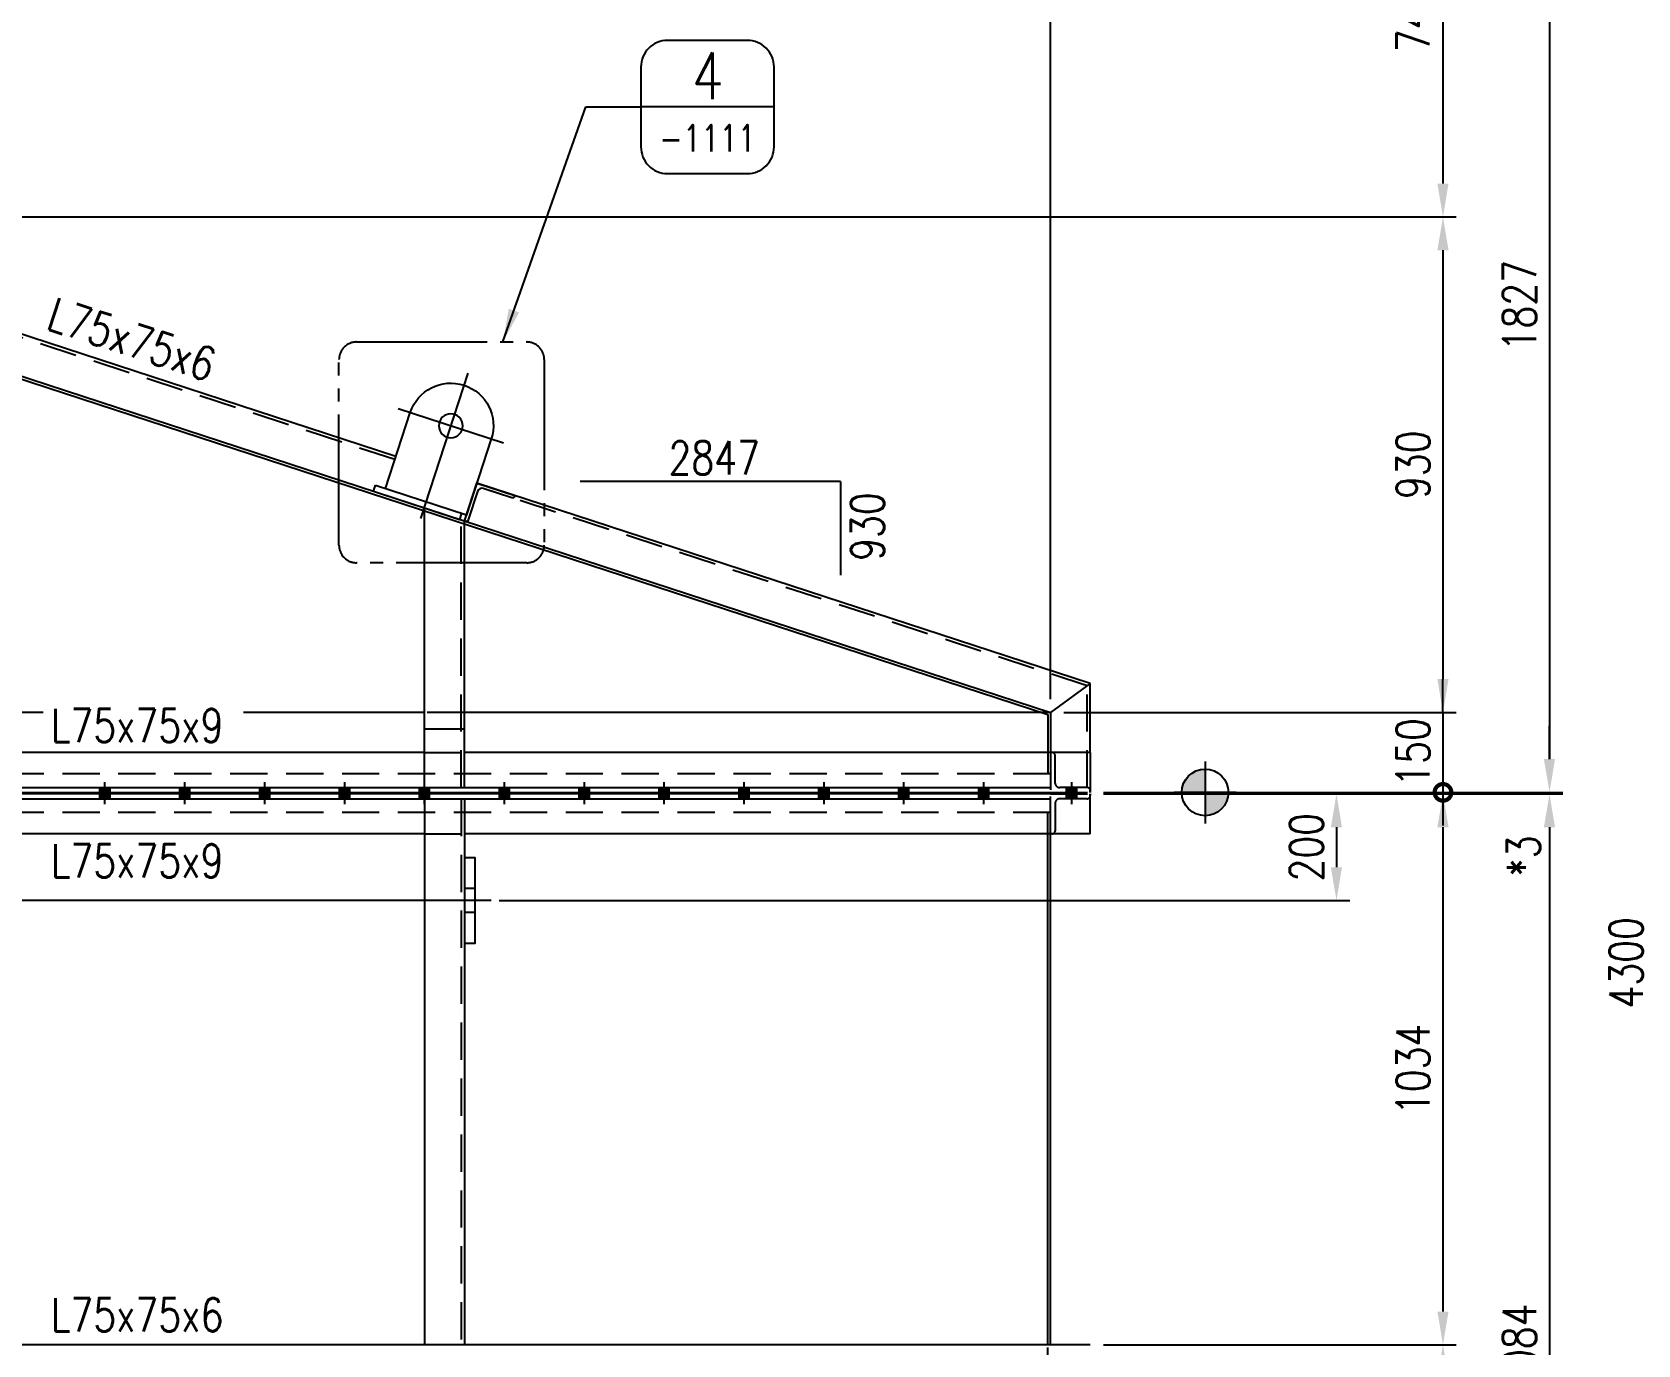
# Model space of a CAD drawing. Header units: millimetres. Extents: x 0 to 134087, y -49114 to 20834.
# Drawn here: x 126353 to 129368, y -39022 to -36558 of the extents above; entities that cross this region are included whole.
import ezdxf
from ezdxf.enums import TextEntityAlignment as Align

# ---------------------------------------------------------------- set-up
doc = ezdxf.new("R2010")
doc.units = ezdxf.units.MM
doc.header["$LTSCALE"] = 35
for name, pattern in [('JNK-CENTER', [34, 30, -1.5, 1, -1.5]), ('JNK-HIDDEN', [3, 2, -1]), ('PH2', [15, 10, -1, 1, -1, 1, -1])]:
    doc.linetypes.add(name, pattern=pattern)
for name, color, linetype in [('CEN-R', 1, 'JNK-CENTER'), ('CON-G', 3, 'Continuous'), ('CON-W', 7, 'Continuous'), ('CON-Y', 2, 'Continuous'), ('det', 2, 'PH2'), ('Dim-W', 7, 'Continuous'), ('HID-Y', 2, 'JNK-HIDDEN'), ('STL-OBJT', 7, 'Continuous'), ('TXTD-Y', 2, 'Continuous'), ('TXTN-G', 3, 'Continuous')]:
    doc.layers.add(name, color=color, linetype=linetype)
doc.layers.add('CONT-G', color=3, linetype='Continuous', lineweight=25)
doc.styles.add('SIMPLEX', font='simplex.shx', dxfattribs={"width": 0.8})
doc.dimstyles.new('DIM25', dxfattribs={"dimscale": 25, "dimtxt": 2.5, "dimasz": 2.5, "dimexe": 1, "dimexo": 1, "dimgap": 1, "dimtad": 1, "dimdec": 1, "dimdsep": 46, "dimtxsty": 'SIMPLEX', "dimcen": 0, "dimclrt": 2, "dimazin": 2, "dimtfac": 1, "dimtdec": 1, "dimtix": 1, "dimtmove": 2, "dimatfit": 0, "dimfxl": 0.18, "dimtolj": 1, "dimtzin": 0, "dimarcsym": 0})

# ---------------------------------------------------------------- blocks, each defined once
blk = doc.blocks.new('*D3174')
at = {"layer": 'DEFPOINTS', "color": 0, "transparency": 16777216}
for p in [(128264.9, -35245), (125417.9, -36005.2), (128264.9, -37835.2)]:
    blk.add_point(p, dxfattribs=at)
at = {"layer": 'Dim-W', "color": 0, "lineweight": -2, "transparency": 16777216}
for p, q in [((125417.9, -35980.2), (125417.9, -35220)), ((128264.9, -37810.2), (128264.9, -35220)), ((125480.4, -35245), (128202.4, -35245))]:
    blk.add_line(p, q, dxfattribs=at)
at = {"layer": 'Dim-W', "color": 0, "transparency": 16777216}
for points in [[(125480.4, -35234.6), (125480.4, -35255.4), (125417.9, -35245)], [(128202.4, -35234.6), (128202.4, -35255.4), (128264.9, -35245)]]:
    blk.add_solid(points, dxfattribs=at)
at = {"layer": 'Dim-W', "color": 2, "transparency": 16777216, "insert": (126841.4, -35188.7), "char_height": 62.5, "attachment_point": 5, "style": 'SIMPLEX', "bg_fill": 3, "box_fill_scale": 1.1, "bg_fill_color": 256, "bg_fill_true_color": 13158600, "bg_fill_transparency": 0}
blk.add_mtext('\\A1;2847', dxfattribs=at)
blk = doc.blocks.new('*D3176')
at = {"layer": 'DEFPOINTS', "color": 0, "transparency": 16777216}
for p in [(125492.9, -36158.2), (125417.9, -36905.2), (129002, -36905.2)]:
    blk.add_point(p, dxfattribs=at)
at = {"layer": 'Dim-W', "color": 0, "lineweight": -2, "transparency": 16777216}
for p, q in [((125517.9, -36158.2), (129027, -36158.2)), ((129002, -36220.7), (129002, -36842.7)), ((125442.9, -36905.2), (129027, -36905.2))]:
    blk.add_line(p, q, dxfattribs=at)
at = {"layer": 'Dim-W', "color": 0, "transparency": 16777216}
for points in [[(128991.5, -36220.7), (129012.4, -36220.7), (129002, -36158.2)], [(128991.5, -36842.7), (129012.4, -36842.7), (129002, -36905.2)]]:
    blk.add_solid(points, dxfattribs=at)
at = {"layer": 'Dim-W', "color": 2, "transparency": 16777216, "insert": (128945.7, -36531.7), "char_height": 62.5, "attachment_point": 5, "rotation": 90, "style": 'SIMPLEX', "bg_fill": 3, "box_fill_scale": 1.1, "bg_fill_color": 256, "bg_fill_true_color": 13158600, "bg_fill_transparency": 0}
blk.add_mtext('\\A1;747', dxfattribs=at)
blk = doc.blocks.new('*D3177')
at = {"layer": 'DEFPOINTS', "color": 0, "transparency": 16777216}
for p in [(125417.9, -36905.2), (128264.9, -37835.2), (129002, -37835.2)]:
    blk.add_point(p, dxfattribs=at)
at = {"layer": 'Dim-W', "color": 0, "lineweight": -2, "transparency": 16777216}
for p, q in [((125442.9, -36905.2), (129027, -36905.2)), ((129002, -36967.7), (129002, -37772.7)), ((128289.9, -37835.2), (129027, -37835.2))]:
    blk.add_line(p, q, dxfattribs=at)
at = {"layer": 'Dim-W', "color": 0, "transparency": 16777216}
for points in [[(128991.5, -36967.7), (129012.4, -36967.7), (129002, -36905.2)], [(128991.5, -37772.7), (129012.4, -37772.7), (129002, -37835.2)]]:
    blk.add_solid(points, dxfattribs=at)
at = {"layer": 'Dim-W', "color": 2, "transparency": 16777216, "insert": (128945.7, -37370.2), "char_height": 62.5, "attachment_point": 5, "rotation": 90, "style": 'SIMPLEX', "bg_fill": 3, "box_fill_scale": 1.1, "bg_fill_color": 256, "bg_fill_true_color": 13158600, "bg_fill_transparency": 0}
blk.add_mtext('\\A1;930', dxfattribs=at)
blk = doc.blocks.new('*D3178')
at = {"layer": 'DEFPOINTS', "color": 0, "transparency": 16777216}
for p in [(125492.9, -36158.2), (128339.9, -37985.2), (129202, -37985.2)]:
    blk.add_point(p, dxfattribs=at)
at = {"layer": 'Dim-W', "color": 0, "lineweight": -2, "transparency": 16777216}
for p, q in [((125517.9, -36158.2), (129227, -36158.2)), ((129202, -36220.7), (129202, -37922.7)), ((128364.9, -37985.2), (129227, -37985.2))]:
    blk.add_line(p, q, dxfattribs=at)
at = {"layer": 'Dim-W', "color": 0, "transparency": 16777216}
for points in [[(129191.5, -36220.7), (129212.4, -36220.7), (129202, -36158.2)], [(129191.5, -37922.7), (129212.4, -37922.7), (129202, -37985.2)]]:
    blk.add_solid(points, dxfattribs=at)
at = {"layer": 'Dim-W', "color": 2, "transparency": 16777216, "insert": (129145.7, -37071.7), "char_height": 62.5, "attachment_point": 5, "rotation": 90, "style": 'SIMPLEX', "bg_fill": 3, "box_fill_scale": 1.1, "bg_fill_color": 256, "bg_fill_true_color": 13158600, "bg_fill_transparency": 0}
blk.add_mtext('\\A1;1827', dxfattribs=at)
blk = doc.blocks.new('*D3179')
at = {"layer": 'DEFPOINTS', "color": 0, "transparency": 16777216}
for p in [(128339.9, -37988.2), (128354.9, -40072.2), (129202, -40072.2)]:
    blk.add_point(p, dxfattribs=at)
at = {"layer": 'Dim-W', "color": 0, "lineweight": -2, "transparency": 16777216}
for p, q in [((128364.9, -37988.2), (129227, -37988.2)), ((129202, -38050.7), (129202, -40009.7)), ((128379.9, -40072.2), (129227, -40072.2))]:
    blk.add_line(p, q, dxfattribs=at)
at = {"layer": 'Dim-W', "color": 0, "transparency": 16777216}
for points in [[(129191.5, -38050.7), (129212.4, -38050.7), (129202, -37988.2)], [(129191.5, -40009.7), (129212.4, -40009.7), (129202, -40072.2)]]:
    blk.add_solid(points, dxfattribs=at)
at = {"layer": 'Dim-W', "color": 2, "transparency": 16777216, "insert": (129145.7, -39030.2), "char_height": 62.5, "attachment_point": 5, "rotation": 90, "style": 'SIMPLEX', "bg_fill": 3, "box_fill_scale": 1.1, "bg_fill_color": 256, "bg_fill_true_color": 13158600, "bg_fill_transparency": 0}
blk.add_mtext('\\A1;2084', dxfattribs=at)
blk = doc.blocks.new('*D3182')
at = {"layer": 'DEFPOINTS', "color": 0, "transparency": 16777216}
for p in [(125492.9, -36155.2), (128364.9, -40455.2), (129402, -40455.2)]:
    blk.add_point(p, dxfattribs=at)
at = {"layer": 'Dim-W', "color": 0, "lineweight": -2, "transparency": 16777216}
for p, q in [((125517.9, -36155.2), (129427, -36155.2)), ((129402, -36217.7), (129402, -40392.7)), ((128389.9, -40455.2), (129427, -40455.2))]:
    blk.add_line(p, q, dxfattribs=at)
at = {"layer": 'Dim-W', "color": 0, "transparency": 16777216}
for points in [[(129391.5, -36217.7), (129412.4, -36217.7), (129402, -36155.2)], [(129391.5, -40392.7), (129412.4, -40392.7), (129402, -40455.2)]]:
    blk.add_solid(points, dxfattribs=at)
at = {"layer": 'Dim-W', "color": 2, "transparency": 16777216, "insert": (129345.7, -38305.2), "char_height": 62.5, "attachment_point": 5, "rotation": 90, "style": 'SIMPLEX', "bg_fill": 3, "box_fill_scale": 1.1, "bg_fill_color": 256, "bg_fill_true_color": 13158600, "bg_fill_transparency": 0}
blk.add_mtext('\\A1;4300', dxfattribs=at)
blk = doc.blocks.new('*D3183')
at = {"layer": 'DEFPOINTS', "color": 0, "transparency": 16777216}
for p in [(129202, -37985.2), (129202, -37985.2), (129202, -37988.2)]:
    blk.add_point(p, dxfattribs=at)
at = {"layer": 'Dim-W', "color": 0, "lineweight": -2, "transparency": 16777216}
for p, q in [((129202, -37922.7), (129202, -37860.2)), ((129202, -37988.2), (129202, -37985.2)), ((129202, -38050.7), (129202, -38113.2))]:
    blk.add_line(p, q, dxfattribs=at)
at = {"layer": 'Dim-W', "color": 0, "transparency": 16777216}
blk.add_solid([(129191.5, -37922.7), (129212.4, -37922.7), (129202, -37985.2)], dxfattribs=at)
at = {"layer": 'Dim-W', "color": 2, "transparency": 16777216, "insert": (129153.2, -38104.6), "char_height": 62.5, "attachment_point": 5, "rotation": 90, "style": 'SIMPLEX', "bg_fill": 3, "box_fill_scale": 1.1, "bg_fill_color": 256, "bg_fill_true_color": 13158600, "bg_fill_transparency": 0}
blk.add_mtext('\\A1;*3', dxfattribs=at)
at = {"layer": 'Dim-W', "color": 0, "transparency": 16777216}
blk.add_solid([(129191.5, -38050.7), (129212.4, -38050.7), (129202, -37988.2)], dxfattribs=at)
blk = doc.blocks.new('FS-MARK')
h = blk.add_hatch(color=256)
edge = h.paths.add_edge_path()
edge.add_arc((0, 0), 1.75, 90, 180)
edge.add_line((-1.75, 0), (0, 0))
edge.add_line((0, 0), (0, 1.75))
h = blk.add_hatch(color=256)
edge = h.paths.add_edge_path()
edge.add_line((0, 0), (0, -1.75))
edge.add_arc((0, 0), 1.75, 270, 360)
edge.add_line((1.75, 0), (0, 0))
for p, q in [((0, 2.33), (0, -2.33)), ((2.33, 0), (-2.33, 0))]:
    blk.add_line(p, q)
blk.add_circle((0, 0), 1.75)
at = {"layer": 'CON-Y', "style": 'SIMPLEX', "width": 0.8}
blk.add_attdef('F.S.', (3.19, 1), '', height=2.5, dxfattribs=at)
blk = doc.blocks.new('*D3184')
at = {"layer": 'DEFPOINTS', "color": 0, "transparency": 16777216}
for p in [(128339.9, -37988.2), (127204.9, -38188.2), (128802, -38188.2)]:
    blk.add_point(p, dxfattribs=at)
at = {"layer": 'Dim-W', "color": 0, "lineweight": -2, "transparency": 16777216}
for p, q in [((128364.9, -37988.2), (128827, -37988.2)), ((128802, -38050.7), (128802, -38125.7)), ((127229.9, -38188.2), (128827, -38188.2))]:
    blk.add_line(p, q, dxfattribs=at)
at = {"layer": 'Dim-W', "color": 0, "transparency": 16777216}
for points in [[(128791.5, -38050.7), (128812.4, -38050.7), (128802, -37988.2)], [(128791.5, -38125.7), (128812.4, -38125.7), (128802, -38188.2)]]:
    blk.add_solid(points, dxfattribs=at)
at = {"layer": 'Dim-W', "color": 2, "transparency": 16777216, "insert": (128745.7, -38088.2), "char_height": 62.5, "attachment_point": 5, "rotation": 90, "style": 'SIMPLEX', "bg_fill": 3, "box_fill_scale": 1.1, "bg_fill_color": 256, "bg_fill_true_color": 13158600, "bg_fill_transparency": 0}
blk.add_mtext('\\A1;200', dxfattribs=at)
blk = doc.blocks.new('det-tag')
at = {"layer": 'CON-Y'}
blk.add_line((5, 0), (-5, 0), dxfattribs=at)
blk.add_lwpolyline([(-3, -5), (3, -5, 0.414214), (5, -3), (5, 3, 0.414214), (3, 5), (-3, 5, 0.414214), (-5, 3), (-5, -3, 0.414214)], format="xyb", close=True, dxfattribs=at)
at = {"layer": 'CON-G', "style": 'SIMPLEX', "width": 0.8}
blk.add_attdef('TAG', text='', height=3.5, dxfattribs=at).set_placement((0.02, 0.58), align=Align.CENTER)
at = {"layer": 'CON-Y', "style": 'SIMPLEX', "width": 0.8}
blk.add_attdef('-8888', text='', height=2, dxfattribs=at).set_placement((0, -3.34), align=Align.CENTER)
blk = doc.blocks.new('A$C4895520B')
at = {"layer": 'CEN-R'}
for p, q in [((0, 254), (0, -33.4)), ((104, 150), (-104, 150))]:
    blk.add_line(p, q, dxfattribs=at)
at = {"layer": 'CON-G'}
for p, q in [((-80, 150), (-80, 0)), ((80, 0), (80, 150)), ((99.9, 0), (-80, 0)), ((99.9, -12), (99.9, 0)), ((-70, 0), (-70, -12)), ((99.9, -12), (-70, -12))]:
    blk.add_line(p, q, dxfattribs=at)
blk.add_circle((0, 150), 22.5, dxfattribs=at)
blk.add_arc((0, 150), 80, 0, 180, dxfattribs=at)
blk = doc.blocks.new('_DotSmall')
at = {"color": 0, "linetype": 'ByBlock', "const_width": 0.5}
blk.add_lwpolyline([(-0.0625, 0, 1), (0.0625, 0, 1)], format="xyb", close=True, dxfattribs=at)
blk = doc.blocks.new('*D3142')
at = {"layer": 'DEFPOINTS', "color": 0, "transparency": 16777216}
for p in [(129002, -37835.2), (128339.9, -37985.2), (129002, -37985.2)]:
    blk.add_point(p, dxfattribs=at)
at = {"layer": 'Dim-W', "color": 0, "lineweight": -2, "transparency": 16777216}
for p, q in [((129002, -37835.2), (129002, -37772.7)), ((129002, -37835.2), (129002, -37985.2)), ((128364.9, -37985.2), (129027, -37985.2)), ((129002, -37985.2), (129002, -38047.7))]:
    blk.add_line(p, q, dxfattribs=at)
at = {"layer": 'Dim-W', "color": 0, "lineweight": -2, "transparency": 16777216, "xscale": 62.5, "yscale": 62.5, "zscale": 62.5, "rotation": 90}
blk.add_blockref('_DotSmall', (129002, -37985.2), dxfattribs=at)
at = {"layer": 'Dim-W', "color": 2, "transparency": 16777216, "insert": (128945.7, -37910.2), "char_height": 62.5, "attachment_point": 5, "rotation": 90, "style": 'SIMPLEX'}
blk.add_mtext('\\A1;150', dxfattribs=at)
blk = doc.blocks.new('_None')
blk = doc.blocks.new('*D3150')
at = {"layer": 'DEFPOINTS', "color": 0, "transparency": 16777216}
for p in [(128339.9, -37988.2), (128339.9, -39022.2), (129002, -39022.2)]:
    blk.add_point(p, dxfattribs=at)
at = {"layer": 'Dim-W', "color": 0, "lineweight": -2, "transparency": 16777216}
for p, q in [((128364.9, -37988.2), (129027, -37988.2)), ((129002, -38050.7), (129002, -38959.7)), ((128364.9, -39022.2), (129027, -39022.2))]:
    blk.add_line(p, q, dxfattribs=at)
at = {"layer": 'Dim-W', "color": 0, "transparency": 16777216}
for points in [[(128991.5, -38050.7), (129012.4, -38050.7), (129002, -37988.2)], [(128991.5, -38959.7), (129012.4, -38959.7), (129002, -39022.2)]]:
    blk.add_solid(points, dxfattribs=at)
at = {"layer": 'Dim-W', "color": 2, "transparency": 16777216, "insert": (128945.7, -38505.2), "char_height": 62.5, "attachment_point": 5, "rotation": 90, "style": 'SIMPLEX', "bg_fill": 3, "box_fill_scale": 1.1, "bg_fill_color": 256, "bg_fill_true_color": 13158600, "bg_fill_transparency": 0}
blk.add_mtext('\\A1;1034', dxfattribs=at)
blk = doc.blocks.new('*D3151')
at = {"layer": 'DEFPOINTS', "color": 0, "transparency": 16777216}
for p in [(128339.9, -39022.2), (128354.9, -40072.2), (129002, -40072.2)]:
    blk.add_point(p, dxfattribs=at)
at = {"layer": 'Dim-W', "color": 0, "lineweight": -2, "transparency": 16777216}
for p, q in [((128364.9, -39022.2), (129027, -39022.2)), ((129002, -39084.7), (129002, -40009.7)), ((128379.9, -40072.2), (129027, -40072.2))]:
    blk.add_line(p, q, dxfattribs=at)
at = {"layer": 'Dim-W', "color": 0, "transparency": 16777216}
for points in [[(128991.5, -39084.7), (129012.4, -39084.7), (129002, -39022.2)], [(128991.5, -40009.7), (129012.4, -40009.7), (129002, -40072.2)]]:
    blk.add_solid(points, dxfattribs=at)
at = {"layer": 'Dim-W', "color": 2, "transparency": 16777216, "insert": (128945.7, -39547.2), "char_height": 62.5, "attachment_point": 5, "rotation": 90, "style": 'SIMPLEX', "bg_fill": 3, "box_fill_scale": 1.1, "bg_fill_color": 256, "bg_fill_true_color": 13158600, "bg_fill_transparency": 0}
blk.add_mtext('\\A1;1050', dxfattribs=at)

msp = doc.modelspace()

# ---------------------------------------------------------------- hatches: boundary and pattern name
at = {"layer": 'CON-W'}
h = msp.add_hatch(color=256, dxfattribs=at)
h.paths.add_polyline_path([(126480.3544, -37976.2481), (126499.3544, -37976.2481), (126499.3544, -37985.2481), (126480.3544, -37985.2481)])
h.paths.add_polyline_path([(126480.3544, -37988.2481), (126499.3544, -37988.2481), (126499.3544, -37997.2481), (126480.3544, -37997.2481)])
h = msp.add_hatch(color=256, dxfattribs=at)
h.paths.add_polyline_path([(126630.3544, -37976.2481), (126649.3544, -37976.2481), (126649.3544, -37985.2481), (126630.3544, -37985.2481)])
h.paths.add_polyline_path([(126630.3544, -37988.2481), (126649.3544, -37988.2481), (126649.3544, -37997.2481), (126630.3544, -37997.2481)])
h = msp.add_hatch(color=256, dxfattribs=at)
h.paths.add_polyline_path([(126780.3544, -37976.2481), (126799.3544, -37976.2481), (126799.3544, -37985.2481), (126780.3544, -37985.2481)])
h.paths.add_polyline_path([(126780.3544, -37988.2481), (126799.3544, -37988.2481), (126799.3544, -37997.2481), (126780.3544, -37997.2481)])
h = msp.add_hatch(color=256, dxfattribs=at)
h.paths.add_polyline_path([(126930.3544, -37976.2481), (126949.3544, -37976.2481), (126949.3544, -37985.2481), (126930.3544, -37985.2481)])
h.paths.add_polyline_path([(126930.3544, -37988.2481), (126949.3544, -37988.2481), (126949.3544, -37997.2481), (126930.3544, -37997.2481)])
h = msp.add_hatch(color=256, dxfattribs=at)
h.paths.add_polyline_path([(127080.3544, -37976.2481), (127099.3544, -37976.2481), (127099.3544, -37985.2481), (127080.3544, -37985.2481)])
h.paths.add_polyline_path([(127080.3544, -37988.2481), (127099.3544, -37988.2481), (127099.3544, -37997.2481), (127080.3544, -37997.2481)])
h = msp.add_hatch(color=256, dxfattribs=at)
h.paths.add_polyline_path([(127230.3544, -37976.2481), (127249.3544, -37976.2481), (127249.3544, -37985.2481), (127230.3544, -37985.2481)])
h.paths.add_polyline_path([(127230.3544, -37988.2481), (127249.3544, -37988.2481), (127249.3544, -37997.2481), (127230.3544, -37997.2481)])
h = msp.add_hatch(color=256, dxfattribs=at)
h.paths.add_polyline_path([(127380.3544, -37976.2481), (127399.3544, -37976.2481), (127399.3544, -37985.2481), (127380.3544, -37985.2481)])
h.paths.add_polyline_path([(127380.3544, -37988.2481), (127399.3544, -37988.2481), (127399.3544, -37997.2481), (127380.3544, -37997.2481)])
h = msp.add_hatch(color=256, dxfattribs=at)
h.paths.add_polyline_path([(127530.3544, -37976.2481), (127549.3544, -37976.2481), (127549.3544, -37985.2481), (127530.3544, -37985.2481)])
h.paths.add_polyline_path([(127530.3544, -37988.2481), (127549.3544, -37988.2481), (127549.3544, -37997.2481), (127530.3544, -37997.2481)])
h = msp.add_hatch(color=256, dxfattribs=at)
h.paths.add_polyline_path([(127680.3544, -37976.2481), (127699.3544, -37976.2481), (127699.3544, -37985.2481), (127680.3544, -37985.2481)])
h.paths.add_polyline_path([(127680.3544, -37988.2481), (127699.3544, -37988.2481), (127699.3544, -37997.2481), (127680.3544, -37997.2481)])
h = msp.add_hatch(color=256, dxfattribs=at)
h.paths.add_polyline_path([(127830.3544, -37976.2481), (127849.3544, -37976.2481), (127849.3544, -37985.2481), (127830.3544, -37985.2481)])
h.paths.add_polyline_path([(127830.3544, -37988.2481), (127849.3544, -37988.2481), (127849.3544, -37997.2481), (127830.3544, -37997.2481)])
h = msp.add_hatch(color=256, dxfattribs=at)
h.paths.add_polyline_path([(127980.3544, -37976.2481), (127999.3544, -37976.2481), (127999.3544, -37985.2481), (127980.3544, -37985.2481)])
h.paths.add_polyline_path([(127980.3544, -37988.2481), (127999.3544, -37988.2481), (127999.3544, -37997.2481), (127980.3544, -37997.2481)])
h = msp.add_hatch(color=256, dxfattribs=at)
h.paths.add_polyline_path([(128130.3544, -37976.2481), (128149.3544, -37976.2481), (128149.3544, -37985.2481), (128130.3544, -37985.2481)])
h.paths.add_polyline_path([(128130.3544, -37988.2481), (128149.3544, -37988.2481), (128149.3544, -37997.2481), (128130.3544, -37997.2481)])
h = msp.add_hatch(color=256, dxfattribs=at)
h.paths.add_polyline_path([(128295.3544, -37976.2481), (128314.3544, -37976.2481), (128314.3544, -37985.2481), (128295.3544, -37985.2481)])
h.paths.add_polyline_path([(128295.3544, -37988.2481), (128314.3544, -37988.2481), (128314.3544, -37997.2481), (128295.3544, -37997.2481)])

# ---------------------------------------------------------------- linework, layer by layer
at = {"layer": 'CEN-R'}
for p, q in [((126489.8544, -38007.2481), (126489.8544, -37966.2481)), ((126639.8544, -38007.2481), (126639.8544, -37966.2481)), ((126789.8544, -38007.2481), (126789.8544, -37966.2481)), ((126939.8544, -38007.2481), (126939.8544, -37966.2481)), ((127089.8544, -38007.2481), (127089.8544, -37966.2481)), ((127239.8544, -38007.2481), (127239.8544, -37966.2481)), ((127389.8544, -38007.2481), (127389.8544, -37966.2481)), ((127539.8544, -38007.2481), (127539.8544, -37966.2481)), ((127689.8544, -38007.2481), (127689.8544, -37966.2481)), ((127839.8544, -38007.2481), (127839.8544, -37966.2481)), ((127989.8544, -38007.2481), (127989.8544, -37966.2481)), ((128139.8544, -38007.2481), (128139.8544, -37966.2481)), ((128304.8544, -38007.2481), (128304.8544, -37966.2481)), ((127204.8544, -38188.2481), (122314.8544, -38188.2481)), ((127214.8544, -38188.2481), (127144.8544, -38188.2481))]:
    msp.add_line(p, q, dxfattribs=at)
at = {"layer": 'CON-G'}
for p, q in [((127089.8544, -37976.2481), (127089.8544, -37451.4231)), ((127164.8544, -37976.2481), (127164.8544, -37475.9225)), ((128339.8544, -37780.8475), (128264.8544, -37835.2481)), ((128339.8544, -37910.2481), (128339.8544, -37780.8475)), ((126373.8871, -37835.2481), (125964.8544, -37835.2481)), ((127089.8544, -37835.2481), (126749.7772, -37835.2481)), ((128264.8544, -37835.2481), (127164.8544, -37835.2481)), ((128259.8544, -37838.8748), (128259.8544, -37910.2481)), ((127089.8544, -37910.2481), (125964.8544, -37910.2481)), ((128339.8544, -37910.2481), (127164.8544, -37910.2481)), ((128339.8544, -37910.2481), (128339.8544, -37985.2481)), ((121264.8544, -37976.2481), (128264.8544, -37976.2481)), ((121264.8544, -37985.2481), (128264.8544, -37985.2481)), ((128264.8544, -37988.2481), (121264.8544, -37988.2481)), ((128158.8354, -37988.2481), (121264.8544, -37988.2481)), ((121264.8544, -37997.2481), (128264.8544, -37997.2481)), ((127089.8544, -37997.2481), (127089.8544, -39022.2481)), ((127164.8544, -37997.2481), (127164.8544, -39022.2481)), ((128339.8544, -38063.2481), (128339.8544, -37988.2481)), ((128264.8544, -39022.2481), (128264.8544, -38023.2481)), ((127089.8544, -38063.2481), (125964.8544, -38063.2481)), ((128339.8544, -38063.2481), (127164.8544, -38063.2481)), ((128259.8544, -39022.2481), (128259.8544, -38063.2481))]:
    msp.add_line(p, q, dxfattribs=at)
msp.add_lwpolyline([(128264.8544, -37835.2481), (128264.8544, -37950.2481)], dxfattribs=at)
msp.add_lwpolyline([(127164.8544, -38108.2481), (127164.8544, -38268.2481), (127184.8544, -38268.2481), (127184.8544, -38108.2481)], close=True, dxfattribs=at)
at = {"layer": 'CONT-G'}
for p, q in [((125412.8544, -36908.8748), (128259.8544, -37838.8748)), ((125417.8544, -36905.2481), (128264.8544, -37835.2481))]:
    msp.add_line(p, q, dxfattribs=at)
at = {"layer": 'HID-Y'}
for p, q in [((127158.8544, -37976.2481), (127158.8544, -37473.9626)), ((128333.8544, -37976.2481), (128333.8544, -37785.1996)), ((127089.8544, -37910.2481), (127164.8544, -37910.2481)), ((128264.8544, -37950.2481), (121264.8544, -37950.2481)), ((126480.3544, -37985.2481), (126480.3544, -37976.2481)), ((126499.3544, -37985.2481), (126499.3544, -37976.2481)), ((126630.3544, -37985.2481), (126630.3544, -37976.2481)), ((126649.3544, -37985.2481), (126649.3544, -37976.2481)), ((126780.3544, -37985.2481), (126780.3544, -37976.2481)), ((126799.3544, -37985.2481), (126799.3544, -37976.2481)), ((126930.3544, -37985.2481), (126930.3544, -37976.2481)), ((126949.3544, -37985.2481), (126949.3544, -37976.2481)), ((127080.3544, -37985.2481), (127080.3544, -37976.2481)), ((127099.3544, -37985.2481), (127099.3544, -37976.2481)), ((127230.3544, -37985.2481), (127230.3544, -37976.2481)), ((127249.3544, -37985.2481), (127249.3544, -37976.2481)), ((127380.3544, -37985.2481), (127380.3544, -37976.2481)), ((127399.3544, -37985.2481), (127399.3544, -37976.2481)), ((127530.3544, -37985.2481), (127530.3544, -37976.2481)), ((127549.3544, -37985.2481), (127549.3544, -37976.2481)), ((127680.3544, -37985.2481), (127680.3544, -37976.2481)), ((127699.3544, -37985.2481), (127699.3544, -37976.2481)), ((127830.3544, -37985.2481), (127830.3544, -37976.2481)), ((127849.3544, -37985.2481), (127849.3544, -37976.2481)), ((127980.3544, -37985.2481), (127980.3544, -37976.2481)), ((127999.3544, -37985.2481), (127999.3544, -37976.2481)), ((128130.3544, -37985.2481), (128130.3544, -37976.2481)), ((128149.3544, -37985.2481), (128149.3544, -37976.2481)), ((128295.3544, -37985.2481), (128295.3544, -37976.2481)), ((128314.3544, -37985.2481), (128314.3544, -37976.2481)), ((126480.3544, -37997.2481), (126480.3544, -37988.2481)), ((126499.3544, -37997.2481), (126499.3544, -37988.2481)), ((126630.3544, -37997.2481), (126630.3544, -37988.2481)), ((126649.3544, -37997.2481), (126649.3544, -37988.2481)), ((126780.3544, -37997.2481), (126780.3544, -37988.2481)), ((126799.3544, -37997.2481), (126799.3544, -37988.2481)), ((126930.3544, -37997.2481), (126930.3544, -37988.2481)), ((126949.3544, -37997.2481), (126949.3544, -37988.2481)), ((127080.3544, -37997.2481), (127080.3544, -37988.2481)), ((127099.3544, -37997.2481), (127099.3544, -37988.2481)), ((127158.8544, -37997.2481), (127158.8544, -39022.2481)), ((127230.3544, -37997.2481), (127230.3544, -37988.2481)), ((127249.3544, -37997.2481), (127249.3544, -37988.2481)), ((127380.3544, -37997.2481), (127380.3544, -37988.2481)), ((127399.3544, -37997.2481), (127399.3544, -37988.2481)), ((127530.3544, -37997.2481), (127530.3544, -37988.2481)), ((127549.3544, -37997.2481), (127549.3544, -37988.2481)), ((127680.3544, -37997.2481), (127680.3544, -37988.2481)), ((127699.3544, -37997.2481), (127699.3544, -37988.2481)), ((127830.3544, -37997.2481), (127830.3544, -37988.2481)), ((127849.3544, -37997.2481), (127849.3544, -37988.2481)), ((127980.3544, -37997.2481), (127980.3544, -37988.2481)), ((127999.3544, -37997.2481), (127999.3544, -37988.2481)), ((128130.3544, -37997.2481), (128130.3544, -37988.2481)), ((128149.3544, -37997.2481), (128149.3544, -37988.2481)), ((128295.3544, -37997.2481), (128295.3544, -37988.2481)), ((128314.3544, -37997.2481), (128314.3544, -37988.2481)), ((128264.8544, -38023.2481), (121264.8544, -38023.2481)), ((128259.8544, -38063.2481), (128259.8544, -38023.2481)), ((127089.8544, -38063.2481), (127164.8544, -38063.2481)), ((127089.8544, -38063.2481), (127164.8544, -38063.2481)), ((127184.8544, -38165.7481), (127164.8544, -38165.7481)), ((127184.8544, -38210.7481), (127164.8544, -38210.7481))]:
    msp.add_line(p, q, dxfattribs=at)
msp.add_lwpolyline([(128259.8544, -37910.2481), (128259.8544, -37950.2481)], dxfattribs=at)
for points in [[(128264.8544, -37985.2481), (128339.8544, -37985.2481), (128339.8544, -37982.2481, 0.414213562), (128333.8544, -37976.2481), (128282.3544, -37976.2481, -0.414213562), (128273.8544, -37967.7481), (128273.8544, -37916.2481, 0.414213562), (128267.8544, -37910.2481), (128264.8544, -37910.2481)], [(128264.8544, -37988.2481), (128339.8544, -37988.2481), (128339.8544, -37991.2481, -0.414213562), (128333.8544, -37997.2481), (128282.3544, -37997.2481, 0.414213562), (128273.8544, -38005.7481), (128273.8544, -38057.2481, -0.414213562), (128267.8544, -38063.2481), (128264.8544, -38063.2481)]]:
    msp.add_lwpolyline(points, format="xyb", close=True, dxfattribs=at)

# ---------------------------------------------------------------- texts
at = {"layer": 'CON-Y', "style": 'SIMPLEX', "width": 0.8}
for p in [(126388.6523, -37890.9416), (126388.6523, -38145.0547)]:
    msp.add_text('L75x75x9', height=62.5, dxfattribs=at).set_placement(p)

# ---------------------------------------------------------------- next in the draw order: dimensions: what is measured, and where the dimension line sits
at = {"layer": 'Dim-W'}
dim = msp.add_linear_dim(base=(128264.8544, -35244.9938), p1=(125417.8544, -36005.2481), p2=(128264.8544, -37835.2481), dimstyle='DIM25', override={"dimdec": 0, "dimtdec": 0, "dimtix": 0, "dimatfit": 2, "dimtfill": 1}, dxfattribs=at)
dim.commit()
dim.dimension.update_dxf_attribs({"geometry": '*D3174', "text_midpoint": (126841.3544, -35188.7438)})

# ---------------------------------------------------------------- next in the draw order: dimensions: what is measured, and where the dimension line sits
dim = msp.add_linear_dim(base=(129001.9543, -36905.2481), p1=(125492.8544, -36158.2481), p2=(125417.8544, -36905.2481), angle=90, dimstyle='DIM25', override={"dimdec": 0, "dimtdec": 0, "dimtix": 0, "dimatfit": 2, "dimtfill": 1}, dxfattribs=at)
dim.commit()
dim.dimension.update_dxf_attribs({"geometry": '*D3176', "text_midpoint": (128945.7043, -36531.7481)})

# ---------------------------------------------------------------- next in the draw order: dimensions: what is measured, and where the dimension line sits
dim = msp.add_linear_dim(base=(129001.9543, -37835.2481), p1=(125417.8544, -36905.2481), p2=(128264.8544, -37835.2481), angle=90, dimstyle='DIM25', override={"dimdec": 0, "dimtdec": 0, "dimtix": 0, "dimatfit": 2, "dimtfill": 1}, dxfattribs=at)
dim.commit()
dim.dimension.update_dxf_attribs({"geometry": '*D3177', "text_midpoint": (128945.7043, -37370.2481)})

# ---------------------------------------------------------------- next in the draw order: dimensions: what is measured, and where the dimension line sits
dim = msp.add_linear_dim(base=(129201.9543, -37985.2481), p1=(125492.8544, -36158.2481), p2=(128339.8544, -37985.2481), angle=90, dimstyle='DIM25', override={"dimdec": 0, "dimtdec": 0, "dimtix": 0, "dimtmove": 0, "dimatfit": 2, "dimtfill": 1}, dxfattribs=at)
dim.commit()
dim.dimension.update_dxf_attribs({"geometry": '*D3178', "text_midpoint": (129201.9543, -37071.7481), "dimtype": 160})

# ---------------------------------------------------------------- next in the draw order: dimensions: what is measured, and where the dimension line sits
dim = msp.add_linear_dim(base=(129201.9543, -40072.2481), p1=(128339.8544, -37988.2481), p2=(128354.8544, -40072.2481), angle=90, dimstyle='DIM25', override={"dimdec": 0, "dimtdec": 0, "dimtix": 0, "dimtmove": 0, "dimatfit": 2, "dimtfill": 1}, dxfattribs=at)
dim.commit()
dim.dimension.update_dxf_attribs({"geometry": '*D3179', "text_midpoint": (129145.7043, -39030.2481)})

# ---------------------------------------------------------------- next in the draw order: dimensions: what is measured, and where the dimension line sits
dim = msp.add_linear_dim(base=(129401.9543, -40455.2481), p1=(125492.8544, -36155.2481), p2=(128364.8544, -40455.2481), angle=90, dimstyle='DIM25', override={"dimdec": 0, "dimtdec": 0, "dimtix": 0, "dimtmove": 0, "dimatfit": 2, "dimtfill": 1}, dxfattribs=at)
dim.commit()
dim.dimension.update_dxf_attribs({"geometry": '*D3182', "text_midpoint": (129401.9543, -38305.2481), "dimtype": 160})

# ---------------------------------------------------------------- next in the draw order: linework, layer by layer
at = {"layer": 'CON-G'}
for p, q in [((127089.8544, -37865.8377), (127164.8544, -37865.8377)), ((128339.8544, -39022.2481), (121189.8544, -39022.2481))]:
    msp.add_line(p, q, dxfattribs=at)
msp.add_lwpolyline([(127188.1428, -37404.6298), (127259.4355, -37427.9183), (127258.8145, -37429.8194, -0.414213562), (127253.7701, -37432.3797), (127200.063, -37414.8357, 0.414213562), (127189.3438, -37420.2762), (127171.7998, -37473.9833, -0.414213562), (127166.7555, -37476.5436), (127164.8544, -37475.9225)], format="xyb", close=True, dxfattribs=at)
at = {"layer": 'CONT-G'}
for p, q in [((127036.0517, -37354.9478), (125492.8544, -36850.8475)), ((128339.8544, -37780.8475), (127188.1428, -37404.6298))]:
    msp.add_line(p, q, dxfattribs=at)
at = {"layer": 'det', "ltscale": 0.7}
msp.add_lwpolyline([(126962.1761, -37139.8701), (127281.6605, -37139.8701, -0.414213562), (127314.6605, -37172.8701), (127314.6605, -37521.2207, -0.414213562), (127281.6605, -37554.2207), (126962.1761, -37554.2207, -0.414213562), (126929.1761, -37521.2207), (126929.1761, -37172.8701, -0.414213562)], format="xyb", close=True, dxfattribs=at)
at = {"layer": 'HID-Y'}
for p, q in [((127034.1886, -37360.6512), (125486.8544, -36855.1996)), ((128333.8544, -37785.1996), (127200.063, -37414.8357)), ((127164.8544, -37835.2481), (127089.8544, -37835.2481)), ((128259.8544, -39097.2481), (128259.8544, -39022.2481))]:
    msp.add_line(p, q, dxfattribs=at)
at = {"layer": 'STL-OBJT'}
for p, q in [((127392.7134, -36698.6884), (127496.0039, -36698.6884)), ((127870.7008, -37401.929), (127382.2412, -37401.929)), ((127870.7008, -37401.929), (127870.7008, -37577.5948))]:
    msp.add_line(p, q, dxfattribs=at)

# ---------------------------------------------------------------- next in the draw order: block references
at = {"xscale": -1, "rotation": 341.9098743216371}
msp.add_blockref('A$C4895520B', (127092.535, -37439.6747), dxfattribs=at)
at = {"layer": 'det', "ltscale": 0.7}
ref = msp.add_blockref('det-tag', (127621.0039, -36698.6884), dxfattribs=dict(at, xscale=25, yscale=25, zscale=25))
ref.add_attrib('TAG', '4', dxfattribs={"layer": 'TXTN-G', "height": 87.5, "style": 'SIMPLEX', "width": 0.8}).set_placement((127621.5872, -36684.1884), align=Align.CENTER)
ref.add_attrib('-8888', '-1111', dxfattribs={"layer": 'TXTD-Y', "height": 50, "style": 'SIMPLEX', "width": 0.8}).set_placement((127621.0039, -36782.1884), align=Align.CENTER)
at = {"layer": 'STL-OBJT', "xscale": 25, "yscale": 25, "zscale": 25}
msp.add_blockref('FS-MARK', (128555.2597, -37985.2481), dxfattribs=at)

# ---------------------------------------------------------------- next in the draw order: texts
at = {"layer": 'CON-Y', "style": 'SIMPLEX', "width": 0.8}
for s, rotation, p in [('L75x75x6', 341.9098743, (126376.7548, -37114.579)), ('930', 90, (127952.9254, -37550.6031))]:
    msp.add_text(s, height=62.5, rotation=rotation, dxfattribs=at).set_placement(p)
for s, p in [('2847', (127547.9413, -37388.5386)), ('L75x75x6', (126388.6536, -38997.0304))]:
    msp.add_text(s, height=62.5, dxfattribs=at).set_placement(p)

# ---------------------------------------------------------------- next in the draw order: dimensions: what is measured, and where the dimension line sits
at = {"layer": 'Dim-W'}
dim = msp.add_linear_dim(base=(129201.9543, -37985.2481), p1=(129201.9543, -37988.2481), p2=(129201.9543, -37985.2481), angle=90, text='*<>', dimstyle='DIM25', override={"dimdec": 0, "dimtdec": 0, "dimtix": 0, "dimatfit": 2, "dimtfill": 1}, dxfattribs=at)
dim.commit()
dim.dimension.update_dxf_attribs({"geometry": '*D3183', "text_midpoint": (129153.228, -38104.5879), "dimtype": 160})

# ---------------------------------------------------------------- next in the draw order: leaders
msp.add_leader([(127236.8609, -37139.8701), (127392.7134, -36698.6884)], dimstyle='DIM25', override={"dimdec": 0, "dimtdec": 0, "dimtix": 0, "dimatfit": 2, "dimtfill": 1}, dxfattribs=at)

# ---------------------------------------------------------------- next in the draw order: dimensions: what is measured, and where the dimension line sits
dim = msp.add_linear_dim(base=(128801.9543, -38188.2481), p1=(128339.8544, -37988.2481), p2=(127204.8544, -38188.2481), angle=90, dimstyle='DIM25', override={"dimdec": 0, "dimtdec": 0, "dimtix": 0, "dimatfit": 2, "dimtfill": 1}, dxfattribs=at)
dim.commit()
dim.dimension.update_dxf_attribs({"geometry": '*D3184', "text_midpoint": (128745.7043, -38088.2481)})

# ---------------------------------------------------------------- next in the draw order: dimensions: what is measured, and where the dimension line sits
dim = msp.add_linear_dim(base=(129001.9543, -37985.2481), p1=(129001.9543, -37835.2481), p2=(128339.8544, -37985.2481), angle=90, dimstyle='DIM25', override={"dimdec": 0, "dimblk1": 'None', "dimblk2": 'DotSmall', "dimsah": 1, "dimtdec": 0, "dimtmove": 0, "dimatfit": 2}, dxfattribs=at)
dim.commit()
dim.dimension.update_dxf_attribs({"geometry": '*D3142', "text_midpoint": (128945.7043, -37910.2481)})

# ---------------------------------------------------------------- next in the draw order: dimensions: what is measured, and where the dimension line sits
dim = msp.add_linear_dim(base=(129001.9543, -39022.2481), p1=(128339.8544, -37988.2481), p2=(128339.8544, -39022.2481), angle=90, dimstyle='DIM25', override={"dimdec": 0, "dimtdec": 0, "dimtix": 0, "dimatfit": 2, "dimtfill": 1}, dxfattribs=at)
dim.commit()
dim.dimension.update_dxf_attribs({"geometry": '*D3150', "text_midpoint": (128945.7043, -38505.2481)})

# ---------------------------------------------------------------- next in the draw order: dimensions: what is measured, and where the dimension line sits
dim = msp.add_linear_dim(base=(129001.9543, -40072.2481), p1=(128339.8544, -39022.2481), p2=(128354.8544, -40072.2481), angle=90, dimstyle='DIM25', override={"dimdec": 0, "dimtdec": 0, "dimtix": 0, "dimatfit": 2, "dimtfill": 1}, dxfattribs=at)
dim.commit()
dim.dimension.update_dxf_attribs({"geometry": '*D3151', "text_midpoint": (128945.7043, -39547.2481)})

doc.saveas('drawing.dxf')
